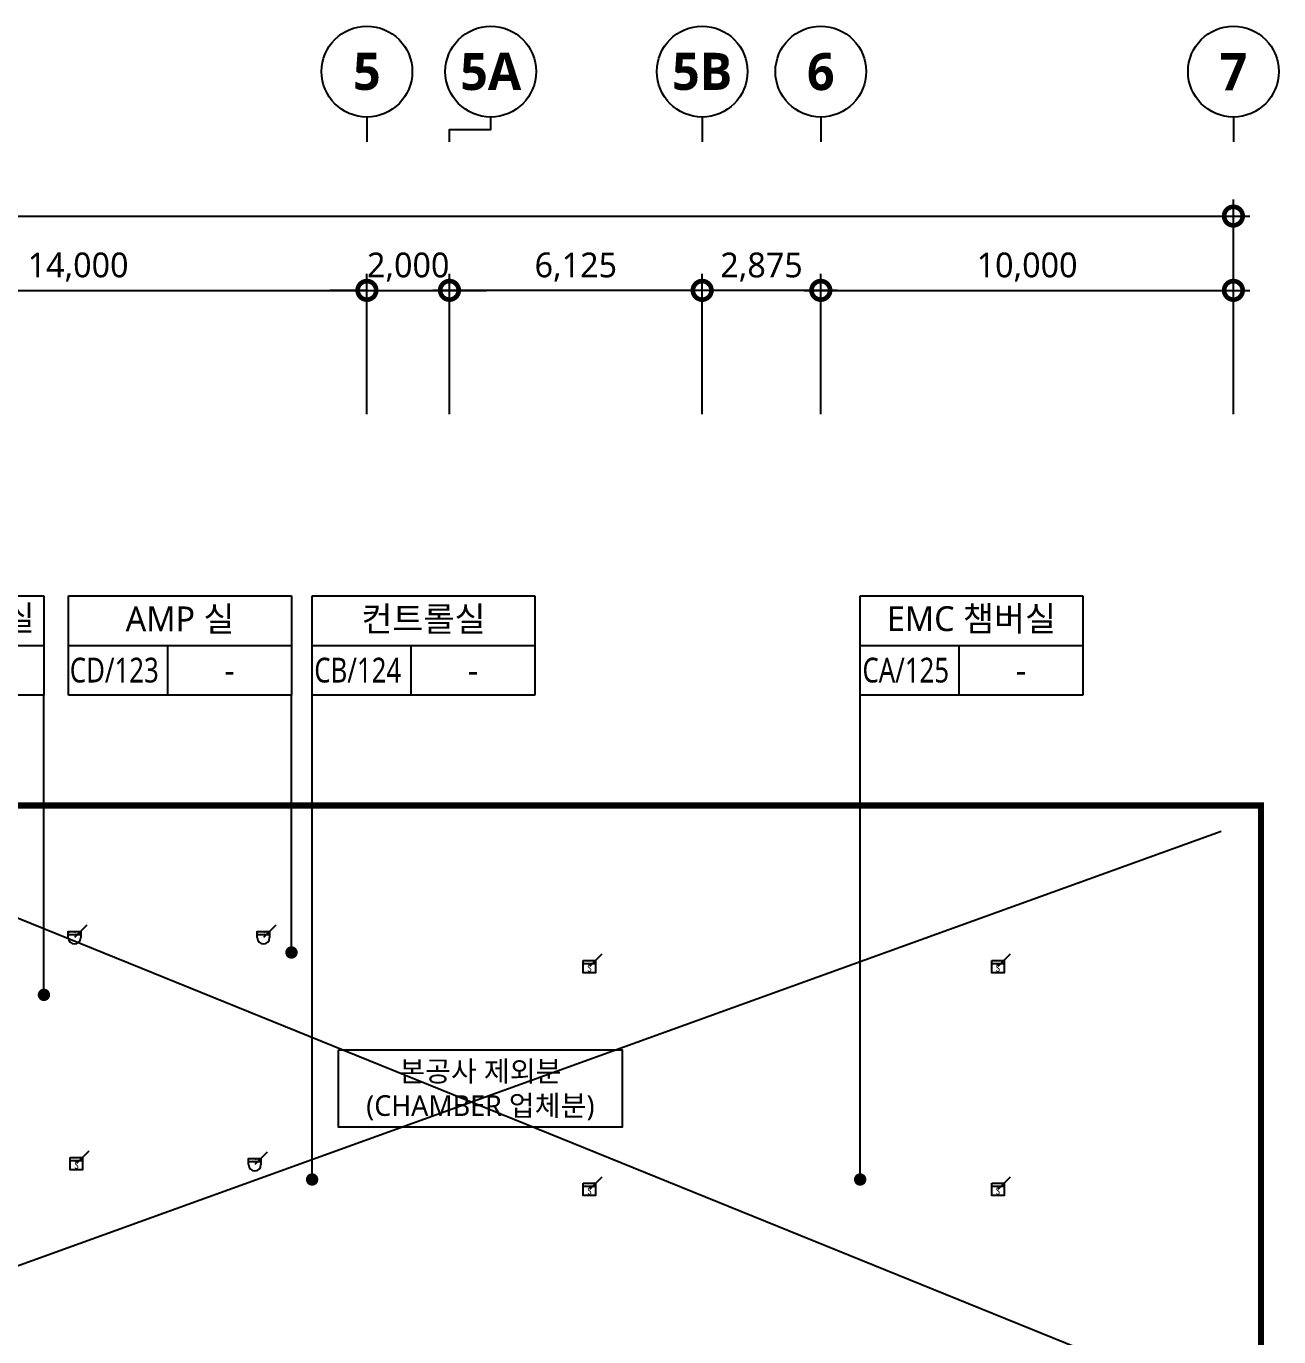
# Model space of a CAD drawing. Header units: millimetres. Extents: x 11242 to 497835, y 4200 to 105100.
# Drawn here: x 83242 to 113600, y 73346 to 105100 of the extents above; entities that cross this region are included whole.
import ezdxf
from ezdxf.enums import TextEntityAlignment as Align

# ---------------------------------------------------------------- set-up
doc = ezdxf.new("R2010")
doc.units = ezdxf.units.MM
doc.header["$LTSCALE"] = 200
doc.linetypes.add('PHANTOM', pattern=[2.5, 1.25, -0.25, 0.25, -0.25, 0.25, -0.25])
doc.layers.get('DEFPOINTS').update_dxf_attribs({"color": 137})
for name, color, linetype in [('# 화재탐지설비', 7, 'Continuous'), ('CEIL-H-50T 우레탄판넬 천정평면도', 11, 'Continuous'), ('DIM', 7, 'Continuous'), ('OPEN', 15, 'Continuous'), ('SECT', 2, 'Continuous'), ('SYM', 6, 'Continuous'), ('SYM-BUB', 3, 'Continuous'), ('SYM-LEAD', 6, 'Continuous'), ('SYMBOL', 2, 'Continuous'), ('TEXT', 3, 'Continuous'), ('TEXT-NOTE', 6, 'Continuous')]:
    doc.layers.add(name, color=color, linetype=linetype)
doc.layers.add('Defpoint', color=137, linetype='Continuous', plot=False)
doc.styles.add('$0$스타일1', font='malgun.ttf')
doc.styles.add('1', font='DotumChe.ttf')
doc.styles.add('맑은고딕', font='malgun.ttf')
doc.styles.add('맑은고딕B', font='malgunbd.ttf')
doc.styles.add('스타일1', font='malgun.ttf')
doc.styles.add('스타일2', font='malgunbd.ttf')
doc.dimstyles.new('CJA', dxfattribs={"dimscale": 300, "dimtxt": 2.7, "dimasz": 1, "dimexe": 2, "dimexo": 3, "dimgap": 1, "dimtad": 1, "dimdec": 0, "dimzin": 1, "dimdsep": 46, "dimlunit": 6, "dimtxsty": '$0$스타일1', "dimblk": 'CJDOT', "dimcen": 0.09, "dimdle": 1, "dimclrd": 256, "dimclre": 256, "dimclrt": 3, "dimadec": 0, "dimazin": 0, "dimtfac": 1, "dimtdec": 0, "dimtix": 1, "dimtmove": 2, "dimatfit": 3, "dimldrblk": 'CJDOT', "dimfxl": 1, "dimtolj": 1, "dimtzin": 1, "dimarcsym": 0})
doc.dimstyles.new('DIM-QD 1', dxfattribs={"dimtxt": 3, "dimasz": 1.5, "dimexe": 1, "dimexo": 0, "dimgap": 1, "dimtad": 1, "dimdec": 3, "dimdsep": 46, "dimlunit": 6, "dimtxsty": '$0$스타일1', "dimblk1": 'ARCHTICK', "dimblk2": 'ARCHTICK', "dimsah": 1, "dimcen": 0, "dimclrd": 256, "dimclre": 256, "dimclrt": 3, "dimazin": 2, "dimtfac": 1, "dimtdec": 3, "dimtix": 1, "dimtmove": 2, "dimatfit": 3, "dimldrblk": 'ARCHTICK', "dimfxl": 1, "dimtolj": 1, "dimtzin": 0, "dimarcsym": 0})

# ---------------------------------------------------------------- blocks, each defined once
blk = doc.blocks.new('room')
at = {"layer": 'TEXT-NOTE'}
for p, q in [((0, 0), (0, 12)), ((0, 12), (27, 12)), ((27, 12), (27, 0)), ((0, 6), (27, 6)), ((12, 0), (12, 6)), ((27, 0), (0, 0))]:
    blk.add_line(p, q, dxfattribs=at)
at = {"layer": 'TEXT-NOTE', "color": 3, "style": '스타일1'}
for tag, p in [('실명', (13.5, 9.28)), ('101', (5.53, 3.02)), ('2400', (19.5, 3))]:
    blk.add_attdef(tag, text='', height=3, dxfattribs=at).set_placement(p, align=Align.MIDDLE)
blk = doc.blocks.new('_ARCHTICK')
at = {"color": 0, "linetype": 'ByBlock', "const_width": 0.15}
blk.add_lwpolyline([(-0.5, -0.5), (0.5, 0.5)], dxfattribs=at)
blk = doc.blocks.new('_DotSmall')
at = {"color": 0, "linetype": 'ByBlock', "const_width": 0.5}
blk.add_lwpolyline([(-0.0625, 0, 1), (0.0625, 0, 1)], format="xyb", close=True, dxfattribs=at)
blk = doc.blocks.new('*D14')
at = {"layer": 'DEFPOINTS', "color": 0, "transparency": 16777216}
for p in [(449696, 100176), (378696, 94776), (449696, 94776)]:
    blk.add_point(p, dxfattribs=at)
at = {"layer": 'DIM', "color": 7, "lineweight": -2, "transparency": 16777216}
for p, q in [((378696, 95376), (378696, 100576)), ((449696, 95376), (449696, 100576)), ((378296, 100176), (450096, 100176))]:
    blk.add_line(p, q, dxfattribs=at)
at = {"layer": 'DIM', "color": 7, "lineweight": -2, "transparency": 16777216, "xscale": 900, "yscale": 900, "zscale": 900, "rotation": 180}
blk.add_blockref('_DotSmall', (378696, 100176), dxfattribs=at)
at = {"layer": 'DIM', "color": 7, "lineweight": -2, "transparency": 16777216, "xscale": 900, "yscale": 900, "zscale": 900}
blk.add_blockref('_DotSmall', (449696, 100176), dxfattribs=at)
at = {"layer": 'DIM', "color": 3, "transparency": 16777216, "insert": (414196, 100738), "char_height": 600, "attachment_point": 5, "style": '스타일1'}
blk.add_mtext('\\A1;71,000', dxfattribs=at)
blk = doc.blocks.new('CJDOT')
blk.add_line((-2, 0), (2, 0))
at = {"const_width": 0.5}
blk.add_lwpolyline([(-0.25, 0, 1), (0.25, 0, 1)], format="xyb", close=True, dxfattribs=at)
blk = doc.blocks.new('NEW_BUB')
at = {"layer": 'SYM-BUB', "color": 6}
blk.add_line((0, 3), (0, 0), dxfattribs=at)
blk.add_circle((0, 8.5), 5.5, dxfattribs=at)
at = {"layer": 'SYM-BUB', "color": 3, "style": '스타일2'}
blk.add_attdef('X', text='', height=4.5, dxfattribs=at).set_placement((0, 8.5), align=Align.MIDDLE)
blk = doc.blocks.new('*D16')
at = {"layer": 'DEFPOINTS', "color": 0, "transparency": 16777216}
for p in [(430696, 98376), (428696, 94776), (430696, 94776)]:
    blk.add_point(p, dxfattribs=at)
at = {"layer": 'DIM', "color": 7, "lineweight": -2, "transparency": 16777216}
for p, q in [((428696, 95376), (428696, 98776)), ((430696, 95376), (430696, 98776)), ((428696, 98376), (427796, 98376)), ((428696, 98376), (430696, 98376)), ((430696, 98376), (431596, 98376))]:
    blk.add_line(p, q, dxfattribs=at)
at = {"layer": 'DIM', "color": 7, "lineweight": -2, "transparency": 16777216, "xscale": 900, "yscale": 900, "zscale": 900}
blk.add_blockref('_DotSmall', (428696, 98376), dxfattribs=at)
at = {"layer": 'DIM', "color": 7, "lineweight": -2, "transparency": 16777216, "xscale": 900, "yscale": 900, "zscale": 900, "rotation": 180}
blk.add_blockref('_DotSmall', (430696, 98376), dxfattribs=at)
at = {"layer": 'DIM', "color": 3, "transparency": 16777216, "insert": (429696, 98937), "char_height": 600, "attachment_point": 5, "style": '스타일1'}
blk.add_mtext('\\A1;2,000', dxfattribs=at)
blk = doc.blocks.new('*D17')
at = {"layer": 'DEFPOINTS', "color": 0, "transparency": 16777216}
for p in [(428696, 98376), (414696, 94776), (428696, 94776)]:
    blk.add_point(p, dxfattribs=at)
at = {"layer": 'DIM', "color": 7, "lineweight": -2, "transparency": 16777216}
for p, q in [((414696, 95376), (414696, 98776)), ((428696, 95376), (428696, 98776)), ((414296, 98376), (429096, 98376))]:
    blk.add_line(p, q, dxfattribs=at)
at = {"layer": 'DIM', "color": 7, "lineweight": -2, "transparency": 16777216, "xscale": 900, "yscale": 900, "zscale": 900, "rotation": 180}
blk.add_blockref('_DotSmall', (414696, 98376), dxfattribs=at)
at = {"layer": 'DIM', "color": 7, "lineweight": -2, "transparency": 16777216, "xscale": 900, "yscale": 900, "zscale": 900}
blk.add_blockref('_DotSmall', (428696, 98376), dxfattribs=at)
at = {"layer": 'DIM', "color": 3, "transparency": 16777216, "insert": (421696, 98938), "char_height": 600, "attachment_point": 5, "style": '스타일1'}
blk.add_mtext('\\A1;14,000', dxfattribs=at)
blk = doc.blocks.new('*D20')
at = {"layer": 'DEFPOINTS', "color": 0, "transparency": 16777216}
for p in [(430696, 98376), (430696, 94776), (436821, 94776)]:
    blk.add_point(p, dxfattribs=at)
at = {"layer": 'DIM', "color": 7, "lineweight": -2, "transparency": 16777216}
for p, q in [((430696, 95376), (430696, 98776)), ((436821, 95376), (436821, 98776)), ((437221, 98376), (430296, 98376))]:
    blk.add_line(p, q, dxfattribs=at)
at = {"layer": 'DIM', "color": 7, "lineweight": -2, "transparency": 16777216, "xscale": 900, "yscale": 900, "zscale": 900, "rotation": 180}
blk.add_blockref('_DotSmall', (430696, 98376), dxfattribs=at)
at = {"layer": 'DIM', "color": 7, "lineweight": -2, "transparency": 16777216, "xscale": 900, "yscale": 900, "zscale": 900}
blk.add_blockref('_DotSmall', (436821, 98376), dxfattribs=at)
at = {"layer": 'DIM', "color": 3, "transparency": 16777216, "insert": (433759, 98938), "char_height": 600, "attachment_point": 5, "style": '스타일1'}
blk.add_mtext('\\A1;6,125', dxfattribs=at)
blk = doc.blocks.new('*D21')
at = {"layer": 'DEFPOINTS', "color": 0, "transparency": 16777216}
for p in [(436821, 98376), (436821, 94776), (439696, 94776)]:
    blk.add_point(p, dxfattribs=at)
at = {"layer": 'DIM', "color": 7, "lineweight": -2, "transparency": 16777216}
for p, q in [((436821, 95376), (436821, 98776)), ((439696, 95376), (439696, 98776)), ((440096, 98376), (436421, 98376))]:
    blk.add_line(p, q, dxfattribs=at)
at = {"layer": 'DIM', "color": 7, "lineweight": -2, "transparency": 16777216, "xscale": 900, "yscale": 900, "zscale": 900, "rotation": 180}
blk.add_blockref('_DotSmall', (436821, 98376), dxfattribs=at)
at = {"layer": 'DIM', "color": 7, "lineweight": -2, "transparency": 16777216, "xscale": 900, "yscale": 900, "zscale": 900}
blk.add_blockref('_DotSmall', (439696, 98376), dxfattribs=at)
at = {"layer": 'DIM', "color": 3, "transparency": 16777216, "insert": (438259, 98937), "char_height": 600, "attachment_point": 5, "style": '스타일1'}
blk.add_mtext('\\A1;2,875', dxfattribs=at)
blk = doc.blocks.new('*D26')
at = {"layer": 'DEFPOINTS', "color": 0, "transparency": 16777216}
for p in [(449696, 98376), (439696, 94776), (449696, 94776)]:
    blk.add_point(p, dxfattribs=at)
at = {"layer": 'DIM', "color": 7, "lineweight": -2, "transparency": 16777216}
for p, q in [((439696, 95376), (439696, 98776)), ((449696, 95376), (449696, 98776)), ((439296, 98376), (450096, 98376))]:
    blk.add_line(p, q, dxfattribs=at)
at = {"layer": 'DIM', "color": 7, "lineweight": -2, "transparency": 16777216, "xscale": 900, "yscale": 900, "zscale": 900, "rotation": 180}
blk.add_blockref('_DotSmall', (439696, 98376), dxfattribs=at)
at = {"layer": 'DIM', "color": 7, "lineweight": -2, "transparency": 16777216, "xscale": 900, "yscale": 900, "zscale": 900}
blk.add_blockref('_DotSmall', (449696, 98376), dxfattribs=at)
at = {"layer": 'DIM', "color": 3, "transparency": 16777216, "insert": (444696, 98938), "char_height": 600, "attachment_point": 5, "style": '스타일1'}
blk.add_mtext('\\A1;10,000', dxfattribs=at)
blk = doc.blocks.new('FF1')
at = {"layer": '# 화재탐지설비'}
blk.add_line((-1.5, 0.75), (1.5, 0.75), dxfattribs=at)
blk.add_lwpolyline([(-1.5, 0), (-1.5, 1.5), (1.5, 1.5), (1.5, 0)], dxfattribs=at)
blk.add_arc((0, 0), 1.5, 180, 0, dxfattribs=at)
at = {"layer": 'Defpoint'}
blk.add_line((3, 3), (0, 0), dxfattribs=at)
at = {"layer": 'Defpoint', "insert": (-1.31, 1.35), "char_height": 0.3, "attachment_point": 1, "style": '맑은고딕'}
blk.add_mtext_dynamic_manual_height_columns('차동식 감지기', width=2.6761, gutter_width=12.5, heights=[0], dxfattribs=at)
blk = doc.blocks.new('FF3')
at = {"layer": '# 화재탐지설비'}
blk.add_line((-1.5, 0.75), (1.5, 0.75), dxfattribs=at)
blk.add_lwpolyline([(-1.5, 1.5), (1.5, 1.5), (1.5, -1.5), (-1.5, -1.5), (-1.5, 1.5)], dxfattribs=at)
at = {"layer": 'Defpoint'}
blk.add_line((3, 3), (0, 0), dxfattribs=at)
at = {"layer": 'SYMBOL', "color": 1, "style": '1'}
blk.add_text('S', height=1.75, dxfattribs=at).set_placement((0, -0.375), align=Align.MIDDLE)
blk = doc.blocks.new('자동화재탐지설비')
at = {"layer": '# 화재탐지설비', "xscale": 100, "yscale": 100, "zscale": 100}
for name, p in [('FF1', (84246, -35950)), ('FF1', (88825, -35950)), ('FF3', (96725, -36650)), ('FF3', (106625, -36650)), ('FF3', (84293, -41424)), ('FF1', (88615, -41450)), ('FF3', (96725, -42050)), ('FF3', (106625, -42050))]:
    blk.add_blockref(name, p, dxfattribs=at)
blk = doc.blocks.new('A$Caecf89d3')
at = {"layer": 'SYM-BUB', "color": 6}
blk.add_lwpolyline([(52000, 7200), (52000, 7500), (53000, 7500), (53000, 7800)], dxfattribs=at)
blk.add_circle((53000, 8900), 1100, dxfattribs=at)
at = {"layer": 'SYM-BUB'}
ref = blk.add_blockref('NEW_BUB', (50000, 7200), dxfattribs=dict(at, xscale=200.0000000000001, yscale=200.0000000000001, zscale=200.0000000000001))
ref.add_attrib('X', '5', dxfattribs={"color": 3, "height": 900, "style": '맑은고딕B'}).set_placement((50000, 8900), align=Align.MIDDLE)
ref = blk.add_blockref('NEW_BUB', (58125, 7200), dxfattribs=dict(at, xscale=200.0000000000001, yscale=200.0000000000001, zscale=200.0000000000001))
ref.add_attrib('X', '5B', dxfattribs={"color": 3, "height": 900, "style": '맑은고딕B'}).set_placement((58125, 8900), align=Align.MIDDLE)
ref = blk.add_blockref('NEW_BUB', (61000, 7200), dxfattribs=dict(at, xscale=200.0000000000001, yscale=200.0000000000001, zscale=200.0000000000001))
ref.add_attrib('X', '6', dxfattribs={"color": 3, "height": 900, "style": '맑은고딕B'}).set_placement((61000, 8900), align=Align.MIDDLE)
ref = blk.add_blockref('NEW_BUB', (71000, 7200), dxfattribs=dict(at, xscale=200.0000000000001, yscale=200.0000000000001, zscale=200.0000000000001))
ref.add_attrib('X', '7', dxfattribs={"color": 3, "height": 900, "style": '맑은고딕B'}).set_placement((71000, 8900), align=Align.MIDDLE)
at = {"layer": 'SYM-BUB', "color": 3, "style": '맑은고딕B'}
blk.add_attdef('5A', text='', height=900, dxfattribs=at).set_placement((53000, 8900), align=Align.MIDDLE)
at = {"layer": 'DIM'}
dim = blk.add_linear_dim(base=(71000, 5400), p1=(0, 0), p2=(71000, 0), angle=180, dimstyle='CJA', override={"dimscale": 200, "dimtxt": 3, "dimasz": 4.5, "dimtxsty": '스타일1', "dimblk1": 'DotSmall', "dimblk2": 'DotSmall', "dimsah": 1, "dimdle": 2, "dimclrd": 7, "dimclre": 7}, dxfattribs=at)
dim.commit()
dim.dimension.update_dxf_attribs({"geometry": '*D14', "text_midpoint": (35500, 5962), "dimtype": 128, "insert": (-378696.1, -94776.2)})
for base, p1, p2, picture, middle in [((50000, 3600), (36000, 0), (50000, 0), '*D17', (43000, 4162)), ((52000, 3600), (50000, 0), (52000, 0), '*D16', (51000, 4160.3)), ((71000, 3600), (61000, 0), (71000, 0), '*D26', (66000, 4162))]:
    dim = blk.add_linear_dim(base=base, p1=p1, p2=p2, dimstyle='CJA', override={"dimscale": 200, "dimtxt": 3, "dimasz": 4.5, "dimtxsty": '스타일1', "dimblk1": 'DotSmall', "dimblk2": 'DotSmall', "dimsah": 1, "dimdle": 2, "dimclrd": 7, "dimclre": 7}, dxfattribs=at)
    dim.commit()
    dim.dimension.update_dxf_attribs({"geometry": picture, "text_midpoint": middle, "insert": (-378696.1, -94776.2)})
for base, p1, p2, picture, middle in [((52000, 3600), (58125, 0), (52000, 0), '*D20', (55062.5, 4162)), ((58125, 3600), (61000, 0), (58125, 0), '*D21', (59562.5, 4160.3))]:
    dim = blk.add_linear_dim(base=base, p1=p1, p2=p2, angle=180, dimstyle='CJA', override={"dimscale": 200, "dimtxt": 3, "dimasz": 4.5, "dimtxsty": '스타일1', "dimblk1": 'DotSmall', "dimblk2": 'DotSmall', "dimsah": 1, "dimdle": 2, "dimclrd": 7, "dimclre": 7}, dxfattribs=at)
    dim.commit()
    dim.dimension.update_dxf_attribs({"geometry": picture, "text_midpoint": middle, "insert": (-378696.1, -94776.2)})

msp = doc.modelspace()

# ---------------------------------------------------------------- linework, layer by layer
at = {"layer": 'OPEN'}
for p, q in [((76299, 86220.3), (112200, 71675)), ((76200, 72600), (112200, 85600))]:
    msp.add_line(p, q, dxfattribs=at)
at = {"layer": 'SECT', "linetype": 'PHANTOM'}
msp.add_lwpolyline([(113168.8, 71693.9, 150, 150, 0), (91548.6, 71693.9, 150, 150, 0), (91548.6, 72618.9, 150, 150, 0), (76443.8, 72618.9, 150, 150, 0), (76443.8, 86218.9, 150, 150, 0), (113168.8, 86218.9, 150, 150, 0)], format="xyseb", close=True, dxfattribs=at)
at = {"layer": 'SYM', "color": 6}
msp.add_lwpolyline([(90813.3, 80300.3), (97685.7, 80300.3), (97685.7, 78426.6), (90813.3, 78426.6)], close=True, dxfattribs=at)

# ---------------------------------------------------------------- block references
msp.add_blockref('자동화재탐지설비', (166.7, 118966.7))
at = {"layer": 'CEIL-H-50T 우레탄판넬 천정평면도'}
msp.add_blockref('A$Caecf89d3', (41500, 95100), dxfattribs=at).add_auto_attribs({'5A': '5A'})
at = {"layer": 'TEXT-NOTE'}
ref = msp.add_blockref('room', (78271.1, 88894.8), dxfattribs=dict(at, xscale=200, yscale=200, zscale=200))
ref.add_attrib('2400', '-', dxfattribs={"color": 3, "height": 600, "style": '스타일1'}).set_placement((82171.1, 89494.8), align=Align.MIDDLE_CENTER)
ref.add_attrib('101', 'CC/122', dxfattribs={"color": 3, "height": 600, "style": '스타일1', "width": 0.8}).set_placement((79376.4, 89498.5), align=Align.MIDDLE)
ref.add_attrib('실명', '전기,항온항습실', dxfattribs={"color": 3, "height": 600, "style": '스타일1', "width": 0.9}).set_placement((80971.1, 90751.3), align=Align.MIDDLE)
ref = msp.add_blockref('room', (84271.1, 88894.8), dxfattribs=dict(at, xscale=200, yscale=200, zscale=200))
ref.add_attrib('2400', '-', dxfattribs={"color": 3, "height": 600, "style": '스타일1'}).set_placement((88171.1, 89494.8), align=Align.MIDDLE_CENTER)
ref.add_attrib('101', 'CD/123', dxfattribs={"color": 3, "height": 600, "style": '스타일1', "width": 0.8}).set_placement((85376.4, 89498.5), align=Align.MIDDLE)
ref.add_attrib('실명', 'AMP 실', dxfattribs={"color": 3, "height": 600, "style": '스타일1'}).set_placement((86971.1, 90751.3), align=Align.MIDDLE)
ref = msp.add_blockref('room', (90171.1, 88894.8), dxfattribs=dict(at, xscale=200, yscale=200, zscale=200))
ref.add_attrib('2400', '-', dxfattribs={"color": 3, "height": 600, "style": '스타일1'}).set_placement((94071.1, 89494.8), align=Align.MIDDLE_CENTER)
ref.add_attrib('101', 'CB/124', dxfattribs={"color": 3, "height": 600, "style": '스타일1', "width": 0.8}).set_placement((91276.4, 89498.5), align=Align.MIDDLE)
ref.add_attrib('실명', '컨트롤실', dxfattribs={"color": 3, "height": 600, "style": '스타일1'}).set_placement((92871.1, 90751.3), align=Align.MIDDLE)
ref = msp.add_blockref('room', (103453.3, 88894.8), dxfattribs=dict(at, xscale=200, yscale=200, zscale=200))
ref.add_attrib('2400', '-', dxfattribs={"color": 3, "height": 600, "style": '스타일1'}).set_placement((107353.3, 89494.8), align=Align.MIDDLE_CENTER)
ref.add_attrib('101', 'CA/125', dxfattribs={"color": 3, "height": 600, "style": '스타일1', "width": 0.8}).set_placement((104558.6, 89498.5), align=Align.MIDDLE)
ref.add_attrib('실명', 'EMC 챔버실', dxfattribs={"color": 3, "height": 600, "style": '스타일1'}).set_placement((106153.3, 90751.3), align=Align.MIDDLE)

# ---------------------------------------------------------------- texts
at = {"layer": 'TEXT', "style": '스타일1'}
for s, p in [('본공사 제외분', (94249.5, 79779.6)), ('(CHAMBER 업체분)', (94249.5, 78947.6))]:
    msp.add_text(s, height=500, dxfattribs=at).set_placement(p, align=Align.MIDDLE_CENTER)

# ---------------------------------------------------------------- leaders
at = {"layer": 'SYM-LEAD'}
for points in [[(83671.1, 81630.6), (83671.1, 88315.2), (83671.1, 88894.8)], [(89671.1, 82656.1), (89671.1, 88315.2), (89671.1, 88894.8)], [(90171.1, 77156.1), (90171.1, 88315.2), (90171.1, 88894.8)], [(103453.3, 77156.1), (103453.3, 88315.2), (103453.3, 88894.8)]]:
    msp.add_leader(points, dimstyle='DIM-QD 1', override={"dimscale": 200, "dimasz": 1.5, "dimtad": 0, "dimclrd": 6, "dimldrblk": 'DOT'}, dxfattribs=at)

doc.saveas('drawing.dxf')
